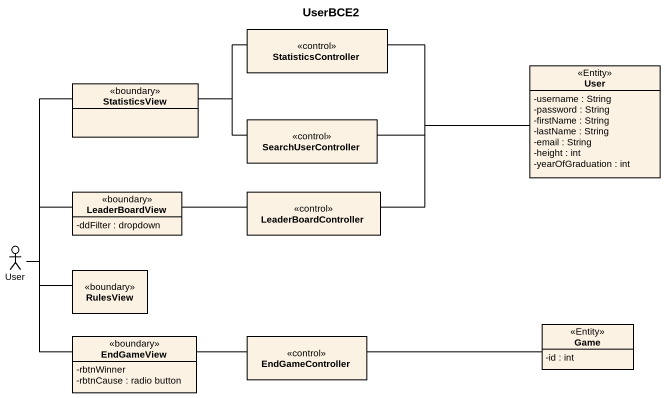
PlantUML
@startuml
title UserBCE2
allowmixing
hide circle
hide empty members
skinparam classAttributeIconSize 0
class StatisticsController <<control>>
class User <<Entity>> {
  -username : String
  -password : String
  -firstName : String
  -lastName : String
  -email : String
  -height : int
  -yearOfGraduation : int
}
class StatisticsView <<boundary>>
class SearchUserController <<control>>
class LeaderBoardView <<boundary>> {
  -ddFilter : dropdown
}
class LeaderBoardController <<control>>
actor "User" as User_2
class RulesView <<boundary>>
class EndGameView <<boundary>> {
  -rbtnWinner
  -rbtnCause : radio button
}
class EndGameController <<control>>
class Game <<Entity>> {
  -id : int
}
StatisticsController -right- User
StatisticsView -right- StatisticsController
StatisticsView -right- SearchUserController
SearchUserController -right- User
LeaderBoardView -right- LeaderBoardController
LeaderBoardController -right- User
User_2 -up- StatisticsView
User_2 -right- LeaderBoardView
User_2 -right- RulesView
User_2 -- EndGameView
EndGameView -right- EndGameController
EndGameController -right- Game
@enduml
